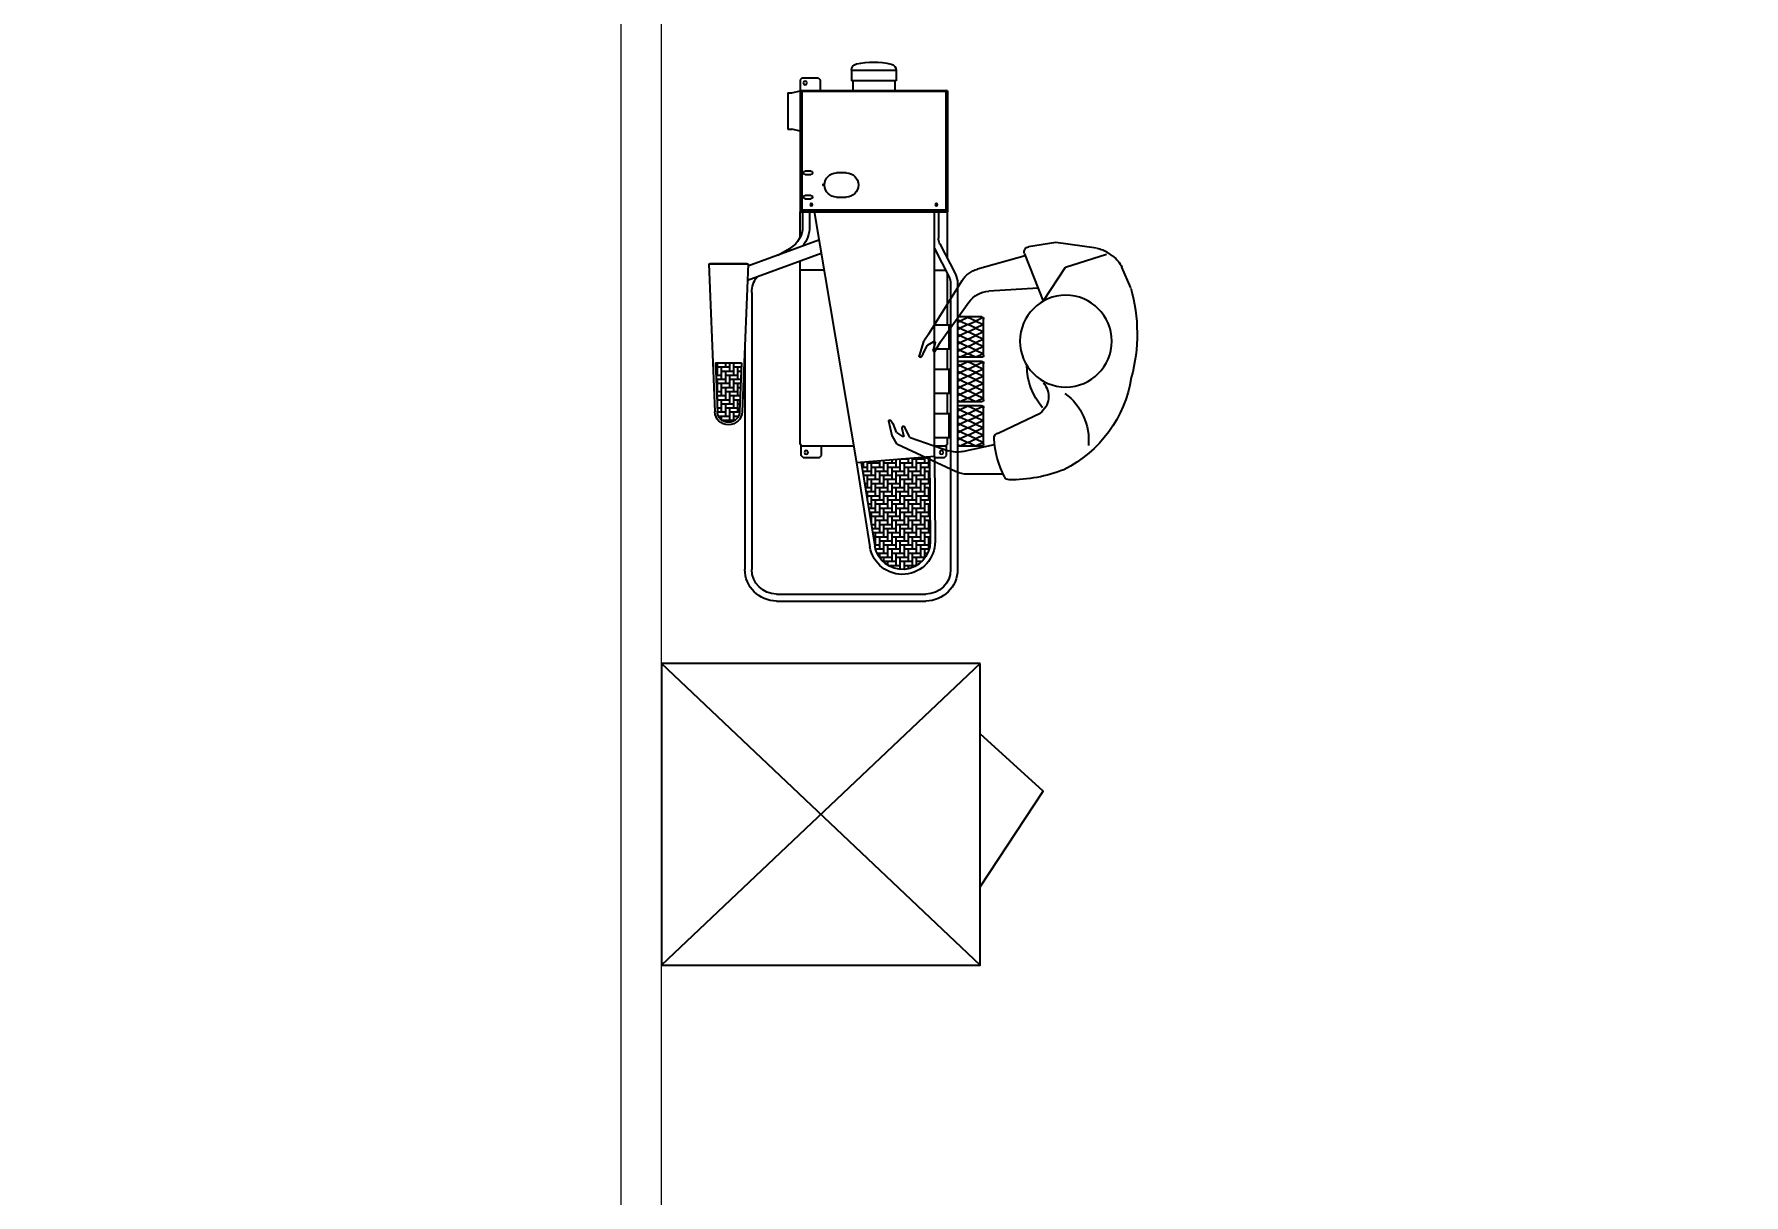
# Model space of a CAD drawing. Extents: x -5598 to 26293, y -3808 to 13850.
# Drawn here: x -2310 to -1886.2, y 10243 to 10530.8 of the extents above; entities that cross this region are included whole.
import ezdxf

# ---------------------------------------------------------------- set-up
doc = ezdxf.new("R2010")
doc.units = 0
doc.header["$LTSCALE"] = 100
doc.header["$MEASUREMENT"] = 0
doc.layers.add('IZ', color=7, linetype='Continuous')
doc.layers.add('OLCU DIS', color=7, linetype='Continuous')
doc.layers.add('Y-DUVAR ALCIPAN', color=94, linetype='Continuous', lineweight=20)
doc.styles.add('olcu', font='romans.shx', dxfattribs={"width": 0.5})
doc.dimstyles.new('1-200', dxfattribs={"dimtxt": 40, "dimasz": 2, "dimexe": 0, "dimexo": 0, "dimgap": 10, "dimtad": 1, "dimdec": 4, "dimrnd": 0.1, "dimzin": 9, "dimdsep": 46, "dimtxsty": 'olcu', "dimblk1": 'SOL', "dimblk2": 'SAG', "dimsah": 1, "dimcen": 0, "dimse1": 1, "dimse2": 1, "dimclre": 13, "dimadec": 0, "dimazin": 0, "dimtfac": 1, "dimtdec": 4, "dimtix": 1, "dimtmove": 2, "dimatfit": 2, "dimldrblk": 'SOL', "dimfxl": 0, "dimtolj": 1, "dimarcsym": 0})

# ---------------------------------------------------------------- blocks, each defined once
blk = doc.blocks.new('PEOPLE')
at = {"color": 0}
for p, q in [((26.2, 40.12), (26.15, 39.96)), ((26.21, 39.75), (26.86, 39.2)), ((29.91, 38.85), (26.46, 40.24)), ((26.86, 39.2), (28.85, 38.01)), ((31.68, 37.39), (30.02, 38.78)), ((3.55, 33.83), (5.5, 34.78)), ((5.62, 34.81), (9.31, 35.32)), ((8.67, 34.42), (6.45, 33.75)), ((9.43, 34.79), (8.67, 34.42)), ((9.53, 35.14), (9.54, 34.98)), ((27.19, 36.28), (29.48, 34.64)), ((27.59, 36.7), (27.26, 36.63)), ((29.43, 36.04), (27.7, 36.69)), ((28.92, 37.93), (29.68, 36.3)), ((29.65, 34.35), (31.38, 24.52)), ((36.25, 21.81), (31.8, 37.2)), ((3.55, 33.83), (-10.84, 27.72)), ((5.02, 30.63), (-5.81, 25.27)), ((7.64, 31.66), (5.02, 30.63)), ((6.36, 33.68), (5.23, 32.29)), ((5.4, 31.97), (7.24, 32.18)), ((7.35, 32.16), (7.65, 32.02)), ((-19.36, 13.25), (-14.21, 24.45)), ((-11.89, 8.87), (-9.27, 20.84)), ((31.04, 21.05), (28.1, 13.44)), ((34.97, 10.23), (36.41, 18.94)), ((-23.8, 6.29), (-21.69, 12.78)), ((-19.8, 13.5), (-8.88, 7.11)), ((25.06, 12.84), (18.62, 3.51)), ((-23.94, -3.94), (-23.8, 6.29)), ((-8.88, 7.11), (-18.14, 2.95)), ((-18.14, 2.95), (-22.85, -6.62)), ((-22.6, -8.23), (-23.25, -6.94)), ((-15.53, -13.81), (-20.26, -10.82)), ((6.8, -17.44), (6.8, -17.44))]:
    blk.add_line(p, q, dxfattribs=at)
blk.add_circle((0, 0), 11.38, dxfattribs=at)
for centre, radius, start, end in [((26.33, 39.9), 0.195, 161.8089, 230), ((26.38, 40.06), 0.195, 68.0576, 161.8089), ((29.77, 38.48), 0.39, 50, 68.0576), ((5.67, 34.43), 0.39, 97.8948, 115.9524), ((9.34, 35.13), 0.195, 4.1435, 97.8948), ((9.35, 34.97), 0.195, 295.9524, 4.1435), ((27.3, 36.44), 0.195, 101.8323, 234.5123), ((27.63, 36.51), 0.195, 69.4956, 101.8323), ((28.75, 37.85), 0.195, 24.9914, 59.0869), ((29.5, 36.22), 0.195, 249.4956, 24.9914), ((29.26, 34.32), 0.39, 3.8875, 54.5123), ((31.43, 37.09), 0.39, 16.1066, 50), ((5.38, 32.17), 0.195, 140.961, 276.4567), ((6.51, 33.56), 0.195, 106.8655, 140.961), ((7.27, 31.99), 0.195, 64.1201, 96.4567), ((7.57, 31.84), 0.195, 291.4401, 64.1201), ((-8.3, 21.74), 6.5, 112.983, 155.307), ((-2.92, 19.44), 6.5, 116.3585, 167.6312), ((24.98, 23.39), 6.5, 338.841, 10.0089), ((30, 20.01), 6.5, 350.5912, 16.1066), ((-20.45, 12.38), 1.3, 59.6303, 161.9895), ((26.33, 12.55), 1.3, 77.6408, 167.0429), ((21.45, -9.71), 24.09, 53.9079, 77.6408), ((4.9, -7.27), 16.1, 40.1536, 81.0592), ((0.16, 13.95), 36.41, 329.6005, 351.4172), ((34.88, 8.71), 1.3, 351.4172, 53.9079), ((15.01, 7.16), 5.13, 219.8633, 314.7534), ((-17.44, -4.03), 6.5, 179.2255, 206.5737), ((25.66, 4.88), 14.48, 207.4823, 266.2184), ((-16.79, -5.33), 6.5, 206.5737, 237.6796), ((6.36, 13.54), 30.98, 270.0699, 324.4348), ((1.96, 23.81), 41.49, 245.0718, 276.146)]:
    blk.add_arc(centre, radius, start, end, dxfattribs=at)
blk = doc.blocks.new('UTU-2')
h = blk.add_hatch()
h.set_pattern_fill('AR-HBONE', color=0, scale=0.01, angle=225, style=0)
h.set_pattern_definition([(270, (-29824.4173, -16260.3956), (1.016, -1.016), [3.048, -1.016]), (360, (-29824.4173, -16261.4116), (1.016, -1.016), [3.048, -1.016])])
edge = h.paths.add_edge_path()
edge.add_line((34.35, 2.51), (13.63, 5.85))
edge.add_arc((14.73, 12.67), 6.9, 449.658, 620.822, ccw=False)
edge.add_line((14.77, 19.57), (35.76, 19.44))
edge.add_line((35.76, 19.44), (34.35, 2.51))
h = blk.add_hatch()
h.set_pattern_fill('AR-HBONE', color=0, scale=0.01, angle=225, style=0)
h.set_pattern_definition([(270, (-29861.5686, -16260.9956), (1.016, -1.016), [3.048, -1.016]), (360, (-29861.5686, -16262.0116), (1.016, -1.016), [3.048, -1.016])])
edge = h.paths.add_edge_path()
edge.add_line((46.96, -27.67), (59.02, -27.17))
edge.add_line((59.02, -27.17), (59.02, -33.67))
edge.add_line((59.02, -33.67), (46.96, -33.17))
edge.add_arc((47.07, -30.42), 2.75, 452.3845, 627.6155, ccw=False)
at = {"color": 0}
for p, q in [((39.32, 32.83), (38.42, 30.88)), ((38.42, 32.33), (38.42, 26.33)), ((38.42, 30.88), (39.32, 28.93)), ((38.92, 32.83), (47.92, 32.83)), ((40.22, 30.88), (39.32, 32.83)), ((39.32, 28.93), (40.22, 30.88)), ((41.12, 32.83), (40.22, 30.88)), ((40.22, 30.88), (41.12, 28.93)), ((42.02, 30.88), (41.12, 32.83)), ((41.12, 28.93), (42.02, 30.88)), ((42.92, 32.83), (42.02, 30.88)), ((42.02, 30.88), (42.92, 28.93)), ((43.82, 30.88), (42.92, 32.83)), ((42.92, 28.93), (43.82, 30.88)), ((44.72, 32.83), (43.82, 30.88)), ((43.82, 30.88), (44.72, 28.93)), ((45.62, 30.88), (44.72, 32.83)), ((44.72, 28.93), (45.62, 30.88)), ((46.52, 32.83), (45.62, 30.88)), ((45.62, 30.88), (46.52, 28.93)), ((47.42, 30.88), (46.52, 32.83)), ((46.52, 28.93), (47.42, 30.88)), ((48.26, 32.7), (47.42, 30.88)), ((47.42, 30.88), (48.32, 28.93)), ((48.42, 32.33), (48.42, 26.33)), ((50.32, 32.83), (49.42, 30.88)), ((49.42, 32.33), (49.42, 26.33)), ((49.42, 30.88), (50.32, 28.93)), ((49.92, 32.83), (58.92, 32.83)), ((51.22, 30.88), (50.32, 32.83)), ((50.32, 28.93), (51.22, 30.88)), ((52.12, 32.83), (51.22, 30.88)), ((51.22, 30.88), (52.12, 28.93)), ((53.02, 30.88), (52.12, 32.83)), ((52.12, 28.93), (53.02, 30.88)), ((53.92, 32.83), (53.02, 30.88)), ((53.02, 30.88), (53.92, 28.93)), ((54.82, 30.88), (53.92, 32.83)), ((53.92, 28.93), (54.82, 30.88)), ((55.72, 32.83), (54.82, 30.88)), ((54.82, 30.88), (55.72, 28.93)), ((56.62, 30.88), (55.72, 32.83)), ((55.72, 28.93), (56.62, 30.88)), ((57.52, 32.83), (56.62, 30.88)), ((56.62, 30.88), (57.52, 28.93)), ((58.42, 30.88), (57.52, 32.83)), ((57.52, 28.93), (58.42, 30.88)), ((59.26, 32.7), (58.42, 30.88)), ((58.42, 30.88), (59.32, 28.93)), ((59.42, 32.33), (59.42, 26.33)), ((61.32, 32.83), (60.42, 30.88)), ((60.42, 32.33), (60.42, 26.33)), ((60.42, 30.88), (61.32, 28.93)), ((60.92, 32.83), (69.92, 32.83)), ((62.22, 30.88), (61.32, 32.83)), ((61.32, 28.93), (62.22, 30.88)), ((63.12, 32.83), (62.22, 30.88)), ((62.22, 30.88), (63.12, 28.93)), ((64.02, 30.88), (63.12, 32.83)), ((63.12, 28.93), (64.02, 30.88)), ((64.92, 32.83), (64.02, 30.88)), ((64.02, 30.88), (64.92, 28.93)), ((65.82, 30.88), (64.92, 32.83)), ((64.92, 28.93), (65.82, 30.88)), ((66.72, 32.83), (65.82, 30.88)), ((65.82, 30.88), (66.72, 28.93)), ((67.62, 30.88), (66.72, 32.83)), ((66.72, 28.93), (67.62, 30.88)), ((68.52, 32.83), (67.62, 30.88)), ((67.62, 30.88), (68.52, 28.93)), ((69.42, 30.88), (68.52, 32.83)), ((68.52, 28.93), (69.42, 30.88)), ((70.26, 32.7), (69.42, 30.88)), ((69.42, 30.88), (70.32, 28.93)), ((70.42, 32.33), (70.42, 26.33)), ((78.85, 26.35), (7.85, 26.35)), ((39.32, 28.93), (38.42, 26.98)), ((38.42, 26.98), (38.71, 26.35)), ((40.22, 26.98), (39.32, 28.93)), ((39.93, 26.35), (40.22, 26.98)), ((41.12, 28.93), (40.22, 26.98)), ((40.22, 26.98), (40.51, 26.35)), ((42.02, 26.98), (41.12, 28.93)), ((41.73, 26.35), (42.02, 26.98)), ((42.92, 28.93), (42.02, 26.98)), ((42.02, 26.98), (42.31, 26.35)), ((43.82, 26.98), (42.92, 28.93)), ((43.53, 26.35), (43.82, 26.98)), ((44.72, 28.93), (43.82, 26.98)), ((43.82, 26.98), (44.11, 26.35)), ((45.62, 26.98), (44.72, 28.93)), ((45.33, 26.35), (45.62, 26.98)), ((46.52, 28.93), (45.62, 26.98)), ((45.62, 26.98), (45.91, 26.35)), ((47.42, 26.98), (46.52, 28.93)), ((47.13, 26.35), (47.42, 26.98)), ((48.32, 28.93), (47.42, 26.98)), ((47.42, 26.98), (47.71, 26.35)), ((48.32, 28.93), (48.42, 29.15)), ((48.42, 28.71), (48.32, 28.93)), ((50.32, 28.93), (49.42, 26.98)), ((49.42, 26.98), (49.71, 26.35)), ((51.22, 26.98), (50.32, 28.93)), ((50.93, 26.35), (51.22, 26.98)), ((52.12, 28.93), (51.22, 26.98)), ((51.22, 26.98), (51.51, 26.35)), ((53.02, 26.98), (52.12, 28.93)), ((52.73, 26.35), (53.02, 26.98)), ((53.92, 28.93), (53.02, 26.98)), ((53.02, 26.98), (53.31, 26.35)), ((54.82, 26.98), (53.92, 28.93)), ((54.53, 26.35), (54.82, 26.98)), ((55.72, 28.93), (54.82, 26.98)), ((54.82, 26.98), (55.11, 26.35)), ((56.62, 26.98), (55.72, 28.93)), ((56.33, 26.35), (56.62, 26.98)), ((57.52, 28.93), (56.62, 26.98)), ((56.62, 26.98), (56.91, 26.35)), ((58.42, 26.98), (57.52, 28.93)), ((58.13, 26.35), (58.42, 26.98)), ((59.32, 28.93), (58.42, 26.98)), ((58.42, 26.98), (58.71, 26.35)), ((59.32, 28.93), (59.42, 29.15)), ((59.42, 28.71), (59.32, 28.93)), ((61.32, 28.93), (60.42, 26.98)), ((60.42, 26.98), (60.71, 26.35)), ((62.22, 26.98), (61.32, 28.93)), ((61.93, 26.35), (62.22, 26.98)), ((63.12, 28.93), (62.22, 26.98)), ((62.22, 26.98), (62.51, 26.35)), ((64.02, 26.98), (63.12, 28.93)), ((63.73, 26.35), (64.02, 26.98)), ((64.92, 28.93), (64.02, 26.98)), ((64.02, 26.98), (64.31, 26.35)), ((65.82, 26.98), (64.92, 28.93)), ((65.53, 26.35), (65.82, 26.98)), ((66.72, 28.93), (65.82, 26.98)), ((65.82, 26.98), (66.11, 26.35)), ((67.62, 26.98), (66.72, 28.93)), ((67.33, 26.35), (67.62, 26.98)), ((68.52, 28.93), (67.62, 26.98)), ((67.62, 26.98), (67.91, 26.35)), ((69.42, 26.98), (68.52, 28.93)), ((69.13, 26.35), (69.42, 26.98)), ((70.32, 28.93), (69.42, 26.98)), ((69.42, 26.98), (69.71, 26.35)), ((70.32, 28.93), (70.42, 29.15)), ((70.42, 28.71), (70.32, 28.93)), ((88.57, 21.99), (81.06, 25.82)), ((78.85, 24.65), (7.85, 24.65)), ((35.6, 23.11), (36.1, 23.61)), ((35.6, 20.66), (35.6, 23.11)), ((36.1, 23.61), (38.8, 23.61)), ((38.5, 20.66), (38.5, 23.61)), ((38.8, 23.91), (40.42, 23.91)), ((38.8, 23.91), (38.8, 23.61)), ((40.42, 24.65), (40.42, 20.66)), ((46.42, 24.19), (40.42, 24.19)), ((46.42, 24.65), (46.42, 20.66)), ((46.42, 23.91), (51.42, 23.91)), ((51.42, 24.65), (51.42, 20.66)), ((57.42, 24.19), (51.42, 24.19)), ((57.42, 24.65), (57.42, 20.66)), ((57.42, 23.91), (62.42, 23.91)), ((62.42, 24.65), (62.42, 20.66)), ((68.42, 24.19), (62.42, 24.19)), ((68.42, 24.65), (68.42, 20.66)), ((68.42, 23.91), (81.07, 23.91)), ((87.44, 20.66), (80.28, 24.31)), ((82, 20.66), (82, 23.43)), ((84.81, 23.91), (96.5, 23.91)), ((96.5, 21.65), (90, 21.65)), ((96.5, -12.69), (96.5, 23.91)), ((126.51, 23.91), (96.5, 23.91)), ((96.91, 23.91), (96.92, -12.69)), ((126.31, 23.63), (96.91, 23.63)), ((126.51, 23.43), (96.91, 23.43)), ((126.31, 23.63), (126.31, -12.42)), ((126.51, 23.91), (126.51, -12.69)), ((0, -18.5), (0, 18.5)), ((1.7, -18.5), (1.7, 18.5)), ((35.76, 19.44), (14.77, 19.57)), ((35.86, 20.66), (14.78, 20.79)), ((35.86, 20.66), (34.25, 1.28)), ((35.86, 20.66), (96.04, 20.66)), ((96.04, 20.64), (96.91, 20.64)), ((128.98, 10.78), (126.51, 10.78)), ((128.98, 11.14), (128.98, 0.05)), ((131.55, 11.14), (128.98, 11.14)), ((131.57, 11.14), (131.57, 0.05)), ((34.25, 1.28), (13.44, 4.65)), ((34.35, 2.51), (13.63, 5.85)), ((96.09, -9.09), (34.25, 1.28)), ((38.5, -12.39), (38.5, 0.56)), ((128.98, 0.41), (126.51, 0.41)), ((131.6, 0.05), (128.98, 0.05)), ((100.16, -3.62), (100.16, -1.22)), ((106.16, -1.22), (106.16, -3.62)), ((35.6, -7.89), (36.1, -7.39)), ((35.6, -11.89), (35.6, -7.89)), ((36.1, -7.39), (38.5, -7.39)), ((86.13, -7.42), (79.46, -25.74)), ((82, -6.73), (82, -12.69)), ((89.45, -8.01), (83.05, -25.6)), ((129.21, -7.69), (126.51, -7.69)), ((129.71, -8.19), (129.21, -7.69)), ((129.71, -12.19), (129.71, -8.19)), ((35.6, -11.89), (36.1, -12.39)), ((36.1, -12.39), (38.8, -12.39)), ((38.8, -12.39), (38.8, -12.69)), ((38.8, -12.69), (84.21, -12.69)), ((90.1, -12.69), (96.5, -12.69)), ((96.5, -10.35), (92.84, -10.35)), ((96.5, -12.05), (92.84, -12.05)), ((96.92, -9.21), (96.09, -9.07)), ((126.51, -12.69), (96.5, -12.69)), ((126.51, -12.22), (96.91, -12.22)), ((96.92, -12.22), (96.91, -12.22)), ((126.31, -12.42), (96.91, -12.42)), ((99.73, -11.44), (99.73, -9.99)), ((100.58, -9.99), (100.58, -11.44)), ((105.73, -11.44), (105.73, -9.99)), ((106.58, -9.99), (106.58, -11.44)), ((116.51, -12.69), (117.01, -14.69)), ((126.01, -14.69), (126.51, -12.69)), ((129.21, -12.69), (126.51, -12.69)), ((129.71, -12.19), (129.21, -12.69)), ((85.75, -18.17), (87.51, -15.12)), ((117.01, -15.69), (117.01, -14.69)), ((126.01, -15.69), (117.01, -15.69)), ((126.01, -15.69), (126.01, -14.69)), ((76.5, -24.65), (7.85, -24.65)), ((63.93, -26.35), (7.85, -26.35)), ((83.62, -25.57), (46.94, -27.02)), ((59.02, -27.17), (46.96, -27.67)), ((59.02, -33.67), (59.02, -27.17)), ((83.62, -35.26), (83.62, -25.57)), ((83.62, -25.77), (83.62, -35.07)), ((83.62, -35.26), (46.94, -33.82)), ((59.02, -33.67), (46.96, -33.17))]:
    blk.add_line(p, q, dxfattribs=at)
for centre, radius in [((36.85, 22.36), 0.45), ((98.26, 21.11), 0.3), ((103.16, -6.92), 0.125), ((36.85, -11.14), 0.45), ((98.26, -9.89), 0.3), ((128.46, -11.44), 0.45)]:
    blk.add_circle(centre, radius, dxfattribs=at)
for centre, radius, start, end in [((38.92, 32.33), 0.5, 90, 180), ((47.92, 32.33), 0.5, 0, 90), ((49.92, 32.33), 0.5, 90, 180), ((58.92, 32.33), 0.5, 0, 90), ((60.92, 32.33), 0.5, 90, 180), ((69.92, 32.33), 0.5, 0, 90), ((7.85, 18.5), 7.85, 90, 180), ((78.85, 21.5), 4.85, 63.0037, 90), ((7.85, 18.5), 6.15, 90, 180), ((78.85, 21.5), 3.15, 63.0037, 90), ((90, 24.8), 3.15, 243.0037, 270), ((14.73, 12.67), 8.12, 89.658, 260.822), ((14.73, 12.67), 6.9, 89.658, 260.822), ((131.55, 9.52), 1.62, 13.1462, 90), ((114.35, 5.5), 19.29, 347.4941, 13.1462), ((103.16, -1.22), 3, 0, 180), ((131.6, 1.67), 1.62, 270, 347.4941), ((103.16, -3.62), 3, 180, 0), ((92.84, -18.2), 6.15, 90, 150), ((92.84, -18.2), 7.85, 90, 128.1493), ((100.16, -9.99), 0.425, 0, 180), ((100.16, -11.44), 0.425, 180, 0), ((106.16, -9.99), 0.425, 0, 180), ((106.16, -11.44), 0.425, 180, 0), ((7.85, -18.5), 7.85, 180, 270), ((7.85, -18.5), 6.15, 180, 270), ((76.5, -18.5), 6.15, 270, 308.7562), ((47.07, -30.42), 3.4, 92.2615, 267.7385), ((47.07, -30.42), 2.75, 90, 270)]:
    blk.add_arc(centre, radius, start, end, dxfattribs=at)
at = {"color": 0, "extrusion": (0, 0, -1), "xscale": -1, "zscale": -1, "rotation": 171.0065587696449}
blk.add_blockref('PEOPLE', (-64.43, 53.21), dxfattribs=at)
blk = doc.blocks.new('CAMASIRHANE-UTULEME')
at = {"color": 0, "lineweight": -3}
blk.add_lwpolyline([(-536, -524.71), (-615, -524.71), (-615, -599.5), (-536, -599.5)], close=True, dxfattribs=at)
for points in [[(-536, -524.71), (-615, -599.5)], [(-536, -599.5), (-615, -524.71)]]:
    blk.add_lwpolyline(points, dxfattribs=at)
at = {"color": 0}
blk.add_lwpolyline([(-536, -580.09), (-520.38, -556.37), (-536, -542.14)], dxfattribs=at)
at = {"color": 0, "xscale": -1, "rotation": 270}
blk.add_blockref('UTU-2', (-567.98, -509.23), dxfattribs=at)
blk = doc.blocks.new('SOL')
at = {"color": 0}
for p, q in [((0, 30), (0, -6.96)), ((7.58, 0), (-6.97, 0))]:
    blk.add_line(p, q, dxfattribs=at)
blk.add_circle((0, 0), 3, dxfattribs=at)
blk = doc.blocks.new('SAG')
at = {"color": 0}
for p, q in [((0, -30), (0, 6.96)), ((7.58, 0), (-6.97, 0))]:
    blk.add_line(p, q, dxfattribs=at)
blk.add_circle((0, 0), 3, dxfattribs=at)
blk = doc.blocks.new('*D370')
at = {"layer": 'OLCU DIS', "color": 0, "lineweight": -2, "transparency": 16777216}
blk.add_line((-2758, 12775), (-212, 12775), dxfattribs=at)
at = {"layer": 'OLCU DIS', "color": 0, "lineweight": -2, "transparency": 16777216, "xscale": 2, "yscale": 2, "zscale": 2, "rotation": 180}
blk.add_blockref('SOL', (-2760, 12775), dxfattribs=at)
at = {"layer": 'OLCU DIS', "color": 0, "lineweight": -2, "transparency": 16777216, "xscale": 2, "yscale": 2, "zscale": 2}
blk.add_blockref('SAG', (-210, 12775), dxfattribs=at)
at = {"layer": 'OLCU DIS', "color": 0, "transparency": 16777216, "insert": (-996.78, 12805), "char_height": 40, "attachment_point": 5, "style": 'olcu'}
blk.add_mtext('\\A1;2550', dxfattribs=at)

msp = doc.modelspace()

# ---------------------------------------------------------------- linework, layer by layer
at = {"layer": 'Y-DUVAR ALCIPAN'}
for p, q in [((-2154.5, 10009.99999), (-2154.5, 10554.5)), ((-2164.5, 10010.00004), (-2164.5, 10544.5))]:
    msp.add_line(p, q, dxfattribs=at)

# ---------------------------------------------------------------- block references
at = {"layer": 'IZ', "color": 11}
msp.add_blockref('CAMASIRHANE-UTULEME', (-1539.5, 10899.5), dxfattribs=at)

# ---------------------------------------------------------------- dimensions: what is measured, and where the dimension line sits
at = {"layer": 'OLCU DIS', "color": 7}
dim = msp.add_linear_dim(base=(-210, 12775), p1=(-2760, 10060), p2=(-210, 12350), dimstyle='1-200', dxfattribs=at)
dim.commit()
dim.dimension.update_dxf_attribs({"geometry": '*D370', "text_midpoint": (-996.77721, 12805), "dimtype": 160})

doc.saveas('drawing.dxf')
